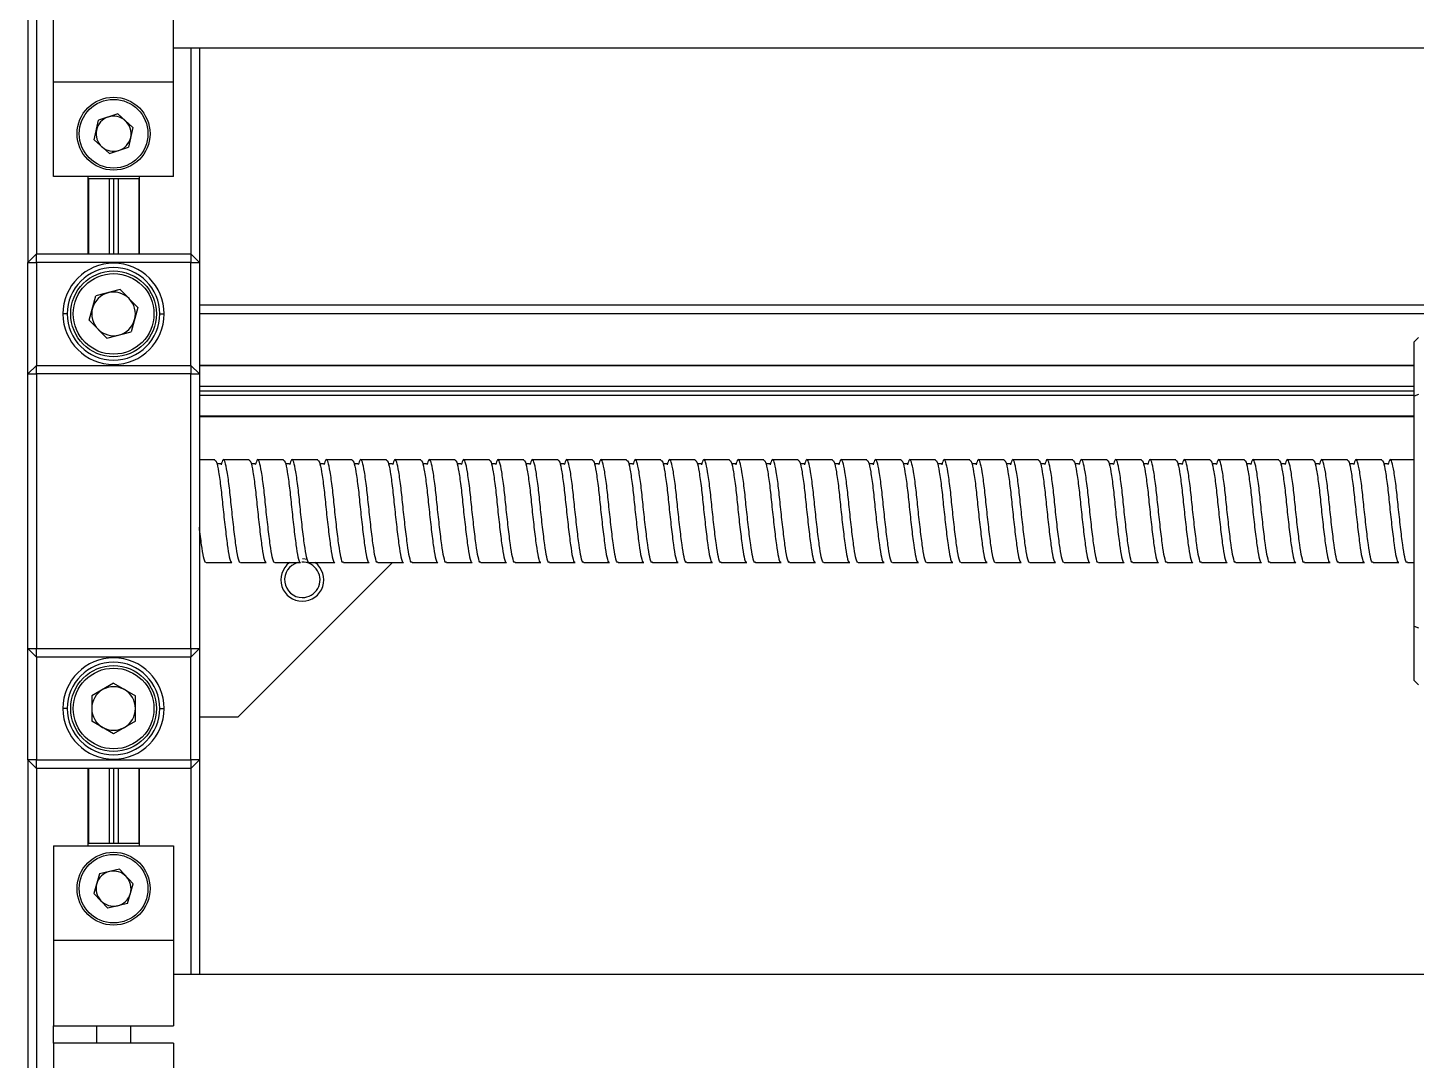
# Model space of a CAD drawing. Header units: millimetres. Extents: x 55 to 11032, y -227 to 3957.
# Drawn here: x 9850.7 to 10012.6, y 1392.3 to 1512.7 of the extents above; entities that cross this region are included whole.
import ezdxf

# ---------------------------------------------------------------- set-up
doc = ezdxf.new("R2010")
doc.units = ezdxf.units.MM
doc.header["$LTSCALE"] = 0.7
doc.layers.get('0').update_dxf_attribs({"color": 255})

msp = doc.modelspace()

# ---------------------------------------------------------------- linework, layer by layer
at = {"color": 7, "linetype": 'Continuous', "lineweight": 25}
for p, q in [((9850.73, 1627.315), (9850.73, 1485.315)), ((9853.73, 1506.315), (9853.73, 1516.315)), ((9867.73, 1506.315), (9867.73, 1516.315)), ((9867.73, 1510.315), (10273.73, 1510.315)), ((9870.73, 1510.315), (9870.73, 1485.315)), ((9867.73, 1506.315), (9853.73, 1506.315)), ((9853.73, 1495.315), (9853.73, 1506.315)), ((9867.73, 1495.315), (9867.73, 1506.315)), ((9858.488, 1499.586), (9858.977, 1501.893)), ((9861.22, 1502.621), (9858.977, 1501.893)), ((9862.972, 1501.044), (9861.22, 1502.621)), ((9862.972, 1501.044), (9862.482, 1498.738)), ((9860.24, 1498.009), (9858.488, 1499.586)), ((9860.24, 1498.009), (9862.482, 1498.738)), ((9867.73, 1495.315), (9853.73, 1495.315)), ((9857.73, 1495.315), (9857.73, 1486.315)), ((9863.73, 1495.065), (9857.73, 1495.065)), ((9857.791, 1495.065), (9857.791, 1486.315)), ((9860.21, 1495.065), (9860.21, 1486.315)), ((9860.73, 1495.065), (9860.73, 1486.315)), ((9861.25, 1495.065), (9861.25, 1486.315)), ((9863.669, 1495.065), (9863.669, 1486.315)), ((9863.73, 1495.315), (9863.73, 1486.315)), ((9850.73, 1485.315), (9851.73, 1486.315)), ((9851.73, 1485.315), (9851.73, 1486.315)), ((9851.73, 1486.315), (9869.73, 1486.315)), ((9869.73, 1486.315), (9870.73, 1485.315)), ((9869.73, 1486.315), (9869.73, 1485.315)), ((9850.73, 1485.315), (9851.73, 1485.315)), ((9850.73, 1472.315), (9850.73, 1485.315)), ((9851.73, 1485.315), (9851.73, 1473.315)), ((9869.73, 1485.315), (9851.73, 1485.315)), ((9869.73, 1473.315), (9869.73, 1485.315)), ((9869.73, 1485.315), (9870.73, 1485.315)), ((9870.73, 1485.315), (9870.73, 1472.315)), ((9857.891, 1478.569), (9858.664, 1481.4)), ((9861.503, 1482.147), (9858.664, 1481.4)), ((9863.569, 1480.062), (9861.503, 1482.147)), ((9855.33, 1479.315), (9854.83, 1479.315)), ((9863.569, 1480.062), (9862.796, 1477.23)), ((9866.13, 1479.315), (9866.63, 1479.315)), ((10270.73, 1480.315), (9870.73, 1480.315)), ((10270.73, 1479.315), (9870.73, 1479.315)), ((9859.957, 1476.483), (9857.891, 1478.569)), ((9859.957, 1476.483), (9862.796, 1477.23)), ((10012.811, 1476.565), (10012.311, 1476.065)), ((10012.311, 1469.724), (10012.311, 1476.065)), ((9850.73, 1472.315), (9851.73, 1473.315)), ((9851.73, 1472.315), (9851.73, 1473.315)), ((9851.73, 1473.315), (9869.73, 1473.315)), ((9869.73, 1473.315), (9870.73, 1472.315)), ((9869.73, 1473.315), (9869.73, 1472.315)), ((10012.311, 1473.315), (9870.73, 1473.315)), ((10012.311, 1473.254), (9870.73, 1473.254)), ((9850.73, 1472.315), (9851.73, 1472.315)), ((9850.73, 1440.315), (9850.73, 1472.315)), ((9869.73, 1472.315), (9851.73, 1472.315)), ((9851.73, 1472.315), (9851.73, 1440.315)), ((9869.73, 1440.315), (9869.73, 1472.315)), ((9869.73, 1472.315), (9870.73, 1472.315)), ((9870.73, 1472.315), (9870.73, 1440.315)), ((10012.311, 1470.835), (9870.73, 1470.835)), ((10012.311, 1470.315), (9870.73, 1470.315)), ((10012.311, 1469.795), (9870.73, 1469.795)), ((10012.811, 1469.919), (10012.311, 1469.724)), ((10012.311, 1442.906), (10012.311, 1469.724)), ((10012.311, 1467.376), (9870.73, 1467.376)), ((10012.311, 1467.315), (9870.73, 1467.315)), ((9872.533, 1462.315), (9870.73, 1462.315)), ((9876.533, 1462.315), (9873.533, 1462.315)), ((9880.533, 1462.315), (9877.533, 1462.315)), ((9884.533, 1462.315), (9881.533, 1462.315)), ((9888.533, 1462.315), (9885.533, 1462.315)), ((9892.533, 1462.315), (9889.533, 1462.315)), ((9896.533, 1462.315), (9893.533, 1462.315)), ((9900.533, 1462.315), (9897.533, 1462.315)), ((9904.533, 1462.315), (9901.533, 1462.315)), ((9908.533, 1462.315), (9905.533, 1462.315)), ((9912.533, 1462.315), (9909.533, 1462.315)), ((9916.533, 1462.315), (9913.533, 1462.315)), ((9920.533, 1462.315), (9917.533, 1462.315)), ((9924.533, 1462.315), (9921.533, 1462.315)), ((9928.533, 1462.315), (9925.533, 1462.315)), ((9932.533, 1462.315), (9929.533, 1462.315)), ((9936.533, 1462.315), (9933.533, 1462.315)), ((9940.533, 1462.315), (9937.533, 1462.315)), ((9944.533, 1462.315), (9941.533, 1462.315)), ((9948.533, 1462.315), (9945.533, 1462.315)), ((9952.533, 1462.315), (9949.533, 1462.315)), ((9956.533, 1462.315), (9953.533, 1462.315)), ((9960.533, 1462.315), (9957.533, 1462.315)), ((9964.533, 1462.315), (9961.533, 1462.315)), ((9968.533, 1462.315), (9965.533, 1462.315)), ((9972.533, 1462.315), (9969.533, 1462.315)), ((9976.533, 1462.315), (9973.533, 1462.315)), ((9980.533, 1462.315), (9977.533, 1462.315)), ((9984.533, 1462.315), (9981.533, 1462.315)), ((9988.533, 1462.315), (9985.533, 1462.315)), ((9992.533, 1462.315), (9989.533, 1462.315)), ((9996.533, 1462.315), (9993.533, 1462.315)), ((10000.533, 1462.315), (9997.533, 1462.315)), ((10004.533, 1462.315), (10001.533, 1462.315)), ((10008.533, 1462.315), (10005.533, 1462.315)), ((10012.311, 1462.315), (10009.533, 1462.315)), ((9871.533, 1450.315), (9874.533, 1450.315)), ((9893.23, 1450.315), (9875.23, 1432.315)), ((9875.533, 1450.315), (9878.533, 1450.315)), ((9879.533, 1450.315), (9882.533, 1450.315)), ((9882.768, 1450.815), (9883.353, 1450.736)), ((9883.533, 1450.315), (9886.533, 1450.315)), ((9887.533, 1450.315), (9890.533, 1450.315)), ((9891.533, 1450.315), (9894.533, 1450.315)), ((9895.533, 1450.315), (9898.533, 1450.315)), ((9899.533, 1450.315), (9902.533, 1450.315)), ((9903.533, 1450.315), (9906.533, 1450.315)), ((9907.533, 1450.315), (9910.533, 1450.315)), ((9911.533, 1450.315), (9914.533, 1450.315)), ((9915.533, 1450.315), (9918.533, 1450.315)), ((9919.533, 1450.315), (9922.533, 1450.315)), ((9923.533, 1450.315), (9926.533, 1450.315)), ((9927.533, 1450.315), (9930.533, 1450.315)), ((9931.533, 1450.315), (9934.533, 1450.315)), ((9935.533, 1450.315), (9938.533, 1450.315)), ((9939.533, 1450.315), (9942.533, 1450.315)), ((9943.533, 1450.315), (9946.533, 1450.315)), ((9947.533, 1450.315), (9950.533, 1450.315)), ((9951.533, 1450.315), (9954.533, 1450.315)), ((9955.533, 1450.315), (9958.533, 1450.315)), ((9959.533, 1450.315), (9962.533, 1450.315)), ((9963.533, 1450.315), (9966.533, 1450.315)), ((9967.533, 1450.315), (9970.533, 1450.315)), ((9971.533, 1450.315), (9974.533, 1450.315)), ((9975.533, 1450.315), (9978.533, 1450.315)), ((9979.533, 1450.315), (9982.533, 1450.315)), ((9983.533, 1450.315), (9986.533, 1450.315)), ((9987.533, 1450.315), (9990.533, 1450.315)), ((9991.533, 1450.315), (9994.533, 1450.315)), ((9995.533, 1450.315), (9998.533, 1450.315)), ((9999.533, 1450.315), (10002.533, 1450.315)), ((10003.533, 1450.315), (10006.533, 1450.315)), ((10007.533, 1450.315), (10010.533, 1450.315)), ((10011.533, 1450.315), (10012.311, 1450.315)), ((10012.311, 1436.565), (10012.311, 1442.906)), ((10012.311, 1442.906), (10012.811, 1442.711)), ((9850.73, 1440.315), (9851.73, 1440.315)), ((9851.73, 1439.315), (9850.73, 1440.315)), ((9850.73, 1427.315), (9850.73, 1440.315)), ((9851.73, 1440.315), (9869.73, 1440.315)), ((9851.73, 1439.315), (9851.73, 1440.315)), ((9869.73, 1440.315), (9870.73, 1440.315)), ((9869.73, 1440.315), (9869.73, 1439.315)), ((9870.73, 1440.315), (9869.73, 1439.315)), ((9870.73, 1440.315), (9870.73, 1427.315)), ((9869.73, 1439.315), (9851.73, 1439.315)), ((9851.73, 1439.315), (9851.73, 1427.315)), ((9869.73, 1427.315), (9869.73, 1439.315)), ((9860.73, 1436.25), (9858.188, 1434.783)), ((9860.73, 1436.25), (9863.272, 1434.783)), ((10012.311, 1436.565), (10012.811, 1436.065)), ((9858.188, 1434.783), (9858.188, 1431.847)), ((9863.272, 1431.847), (9863.272, 1434.783)), ((9855.33, 1433.315), (9854.83, 1433.315)), ((9866.13, 1433.315), (9866.63, 1433.315)), ((9875.23, 1432.315), (9870.73, 1432.315)), ((9860.73, 1430.38), (9858.188, 1431.847)), ((9863.272, 1431.847), (9860.73, 1430.38)), ((9850.73, 1427.315), (9850.73, 1227.315)), ((9851.73, 1426.315), (9850.73, 1427.315)), ((9851.73, 1427.315), (9850.73, 1427.315)), ((9851.73, 1426.315), (9851.73, 1427.315)), ((9851.73, 1427.315), (9869.73, 1427.315)), ((9869.73, 1426.315), (9851.73, 1426.315)), ((9857.73, 1426.315), (9857.73, 1417.315)), ((9857.791, 1426.315), (9857.791, 1417.565)), ((9860.21, 1426.315), (9860.21, 1417.565)), ((9860.73, 1426.315), (9860.73, 1417.565)), ((9861.25, 1426.315), (9861.25, 1417.565)), ((9863.669, 1426.315), (9863.669, 1417.565)), ((9863.73, 1426.315), (9863.73, 1417.315)), ((9869.73, 1427.315), (9869.73, 1426.315)), ((9870.73, 1427.315), (9869.73, 1426.315)), ((9870.73, 1427.315), (9869.73, 1427.315)), ((9870.73, 1427.315), (9870.73, 1402.315)), ((9853.73, 1417.315), (9867.73, 1417.315)), ((9853.73, 1417.315), (9853.73, 1406.315)), ((9863.73, 1417.565), (9857.73, 1417.565)), ((9867.73, 1417.315), (9867.73, 1406.315)), ((9861.403, 1414.575), (9859.109, 1414.028)), ((9861.403, 1414.575), (9863.023, 1412.862)), ((9859.109, 1414.028), (9858.436, 1411.768)), ((9862.351, 1410.602), (9863.023, 1412.862)), ((9860.057, 1410.055), (9858.436, 1411.768)), ((9862.351, 1410.602), (9860.057, 1410.055)), ((9853.73, 1406.315), (9867.73, 1406.315)), ((9853.73, 1406.315), (9853.73, 1396.315)), ((9867.73, 1406.315), (9867.73, 1396.315)), ((10273.73, 1402.315), (9867.73, 1402.315)), ((9853.73, 1396.315), (9867.73, 1396.315)), ((9853.73, 1394.315), (9853.73, 1396.315)), ((9858.73, 1396.315), (9858.73, 1394.315)), ((9862.73, 1394.315), (9862.73, 1396.315)), ((9867.73, 1394.315), (9853.73, 1394.315)), ((9853.73, 1394.315), (9853.73, 1386.315)), ((9867.73, 1394.315), (9867.73, 1386.315))]:
    msp.add_line(p, q, dxfattribs=at)
at = {"color": 8, "linetype": 'Continuous', "lineweight": 25}
for p, q in [((9851.73, 1627.315), (9851.73, 1486.315)), ((9869.73, 1510.315), (9869.73, 1486.315)), ((9851.73, 1426.315), (9851.73, 1227.315)), ((9869.73, 1426.315), (9869.73, 1402.315))]:
    msp.add_line(p, q, dxfattribs=at)
at = {"color": 7, "linetype": 'Continuous', "lineweight": 25}
for centre, radius in [((9860.73, 1500.315), 4.25), ((9860.73, 1500.315), 4), ((9860.73, 1479.315), 5), ((9860.73, 1479.315), 4.7), ((9860.73, 1433.315), 5), ((9860.73, 1433.315), 4.7), ((9860.73, 1412.315), 4.25), ((9860.73, 1412.315), 4)]:
    msp.add_circle(centre, radius, dxfattribs=at)
for centre, radius, start, end in [((9860.73, 1500.315), 2.042, 108.00771, 168.00771), ((9860.73, 1500.315), 2.042, 48.00771, 108.00771), ((9860.73, 1500.315), 2.042, 348.00771, 48.00771), ((9860.73, 1500.315), 2.042, 168.00771, 228.00771), ((9860.73, 1500.315), 2.042, 228.00771, 288.00771), ((9860.73, 1500.315), 2.042, 288.00771, 348.00771), ((9860.73, 1479.315), 5.9, 0, 180), ((9860.73, 1479.315), 5.4, 0, 180), ((9860.73, 1479.315), 2.542, 104.73325, 164.73325), ((9860.73, 1479.315), 2.542, 44.73325, 104.73325), ((9860.73, 1479.315), 2.542, 344.73325, 44.73325), ((9860.73, 1479.315), 5.9, 180, 0), ((9860.73, 1479.315), 5.4, 180, 0), ((9860.73, 1479.315), 2.542, 164.73325, 224.73325), ((9860.73, 1479.315), 2.542, 224.73325, 284.73325), ((9860.73, 1479.315), 2.542, 284.73325, 344.73325), ((9882.73, 1448.315), 2.5, 126.8699, 269.99999), ((9882.73, 1448.315), 2.067, 104.628, 270), ((9882.73, 1448.315), 2.067, 270, 91.36493), ((9882.73, 1448.315), 2.5, 269.99999, 53.1301), ((9860.73, 1433.315), 5.9, 0, 180), ((9860.73, 1433.315), 5.4, 0, 180), ((9860.73, 1433.315), 2.542, 120, 180), ((9860.73, 1433.315), 2.542, 60, 120), ((9860.73, 1433.315), 2.542, 0, 60), ((9860.73, 1433.315), 5.9, 180, 0), ((9860.73, 1433.315), 5.4, 180, 0), ((9860.73, 1433.315), 2.542, 180, 240), ((9860.73, 1433.315), 2.542, 300, 0), ((9860.73, 1433.315), 2.542, 240, 300), ((9860.73, 1412.315), 2.042, 163.41664, 223.41664), ((9860.73, 1412.315), 2.042, 103.41664, 163.41664), ((9860.73, 1412.315), 2.042, 43.41664, 103.41664), ((9860.73, 1412.315), 2.042, 343.41664, 43.41664), ((9860.73, 1412.315), 2.042, 283.41664, 343.41664), ((9860.73, 1412.315), 2.042, 223.41664, 283.41664)]:
    msp.add_arc(centre, radius, start, end, dxfattribs=at)
for points, knots in [([(9872.533, 1462.245), (9872.599, 1462.216), (9872.747, 1462.151), (9872.971, 1460.978), (9873.243, 1459.118), (9873.469, 1456.794), (9873.73, 1454.415), (9873.991, 1452.305), (9874.216, 1450.877), (9874.418, 1450.225), (9874.517, 1450.364), (9874.533, 1450.385)], [0, 0, 0, 0, 0.1001745, 0.2242498, 0.351642, 0.4739076, 0.6001745, 0.7264415, 0.8487071, 0.9760993, 1, 1, 1, 1]), ([(9873.214, 1461.827), (9873.214, 1461.837), (9873.215, 1461.855), (9873.068, 1461.801), (9872.873, 1461.841), (9872.865, 1461.833), (9872.86, 1461.828)], [0, 0, 0, 0, 0.2353537, 0.4666896, 0.6853069, 1, 1, 1, 1]), ([(9875.533, 1450.385), (9875.517, 1450.364), (9875.418, 1450.225), (9875.216, 1450.877), (9874.991, 1452.305), (9874.73, 1454.415), (9874.469, 1456.795), (9874.243, 1459.113), (9873.971, 1460.999), (9873.73, 1462.154), (9873.497, 1462.491), (9873.332, 1461.973), (9873.253, 1461.728)], [0, 0, 0, 0, 0.0210422, 0.1331983, 0.240841, 0.3520065, 0.463172, 0.5708147, 0.6829708, 0.7922067, 0.9014426, 1, 1, 1, 1]), ([(9876.533, 1462.245), (9876.599, 1462.216), (9876.747, 1462.151), (9876.971, 1460.978), (9877.243, 1459.118), (9877.469, 1456.794), (9877.73, 1454.415), (9877.991, 1452.305), (9878.216, 1450.877), (9878.418, 1450.225), (9878.517, 1450.364), (9878.533, 1450.385)], [0, 0, 0, 0, 0.1001745, 0.2242498, 0.351642, 0.4739076, 0.6001745, 0.7264415, 0.8487071, 0.9760993, 1, 1, 1, 1]), ([(9877.214, 1461.827), (9877.214, 1461.837), (9877.215, 1461.855), (9877.068, 1461.801), (9876.873, 1461.841), (9876.865, 1461.833), (9876.86, 1461.828)], [0, 0, 0, 0, 0.2353537, 0.4666896, 0.6853069, 1, 1, 1, 1]), ([(9879.533, 1450.385), (9879.517, 1450.364), (9879.418, 1450.225), (9879.216, 1450.877), (9878.991, 1452.305), (9878.73, 1454.415), (9878.469, 1456.795), (9878.243, 1459.113), (9877.971, 1460.999), (9877.73, 1462.154), (9877.497, 1462.491), (9877.332, 1461.973), (9877.253, 1461.728)], [0, 0, 0, 0, 0.0210422, 0.1331983, 0.240841, 0.3520065, 0.463172, 0.5708147, 0.6829708, 0.7922067, 0.9014426, 1, 1, 1, 1]), ([(9880.533, 1462.245), (9880.599, 1462.216), (9880.747, 1462.151), (9880.971, 1460.978), (9881.243, 1459.118), (9881.469, 1456.794), (9881.73, 1454.415), (9881.991, 1452.305), (9882.216, 1450.877), (9882.418, 1450.225), (9882.517, 1450.364), (9882.533, 1450.385)], [0, 0, 0, 0, 0.1001745, 0.2242498, 0.351642, 0.4739076, 0.6001745, 0.7264415, 0.8487071, 0.9760993, 1, 1, 1, 1]), ([(9881.214, 1461.827), (9881.214, 1461.837), (9881.215, 1461.855), (9881.068, 1461.801), (9880.873, 1461.841), (9880.865, 1461.833), (9880.86, 1461.828)], [0, 0, 0, 0, 0.23535374, 0.46668956, 0.68530692, 1, 1, 1, 1]), ([(9883.533, 1450.385), (9883.517, 1450.364), (9883.418, 1450.225), (9883.216, 1450.877), (9882.991, 1452.305), (9882.73, 1454.415), (9882.469, 1456.795), (9882.243, 1459.113), (9881.971, 1460.999), (9881.73, 1462.154), (9881.497, 1462.491), (9881.332, 1461.973), (9881.253, 1461.728)], [0, 0, 0, 0, 0.0210422, 0.1331983, 0.240841, 0.3520065, 0.463172, 0.5708147, 0.6829708, 0.7922067, 0.9014426, 1, 1, 1, 1]), ([(9884.533, 1462.245), (9884.599, 1462.216), (9884.747, 1462.151), (9884.971, 1460.978), (9885.243, 1459.118), (9885.469, 1456.794), (9885.73, 1454.415), (9885.991, 1452.305), (9886.216, 1450.877), (9886.418, 1450.225), (9886.517, 1450.364), (9886.533, 1450.385)], [0, 0, 0, 0, 0.1001745, 0.2242498, 0.351642, 0.4739076, 0.6001745, 0.7264415, 0.8487071, 0.9760993, 1, 1, 1, 1]), ([(9885.214, 1461.827), (9885.214, 1461.837), (9885.215, 1461.855), (9885.068, 1461.801), (9884.873, 1461.841), (9884.865, 1461.833), (9884.86, 1461.828)], [0, 0, 0, 0, 0.2353537, 0.4666896, 0.6853069, 1, 1, 1, 1]), ([(9887.533, 1450.385), (9887.517, 1450.364), (9887.418, 1450.225), (9887.216, 1450.877), (9886.991, 1452.305), (9886.73, 1454.415), (9886.469, 1456.795), (9886.243, 1459.113), (9885.971, 1460.999), (9885.73, 1462.154), (9885.497, 1462.491), (9885.332, 1461.973), (9885.253, 1461.728)], [0, 0, 0, 0, 0.0210422, 0.1331983, 0.240841, 0.3520065, 0.463172, 0.5708147, 0.6829708, 0.7922067, 0.9014426, 1, 1, 1, 1]), ([(9888.533, 1462.245), (9888.599, 1462.216), (9888.747, 1462.151), (9888.971, 1460.978), (9889.243, 1459.118), (9889.469, 1456.794), (9889.73, 1454.415), (9889.991, 1452.305), (9890.216, 1450.877), (9890.418, 1450.225), (9890.517, 1450.364), (9890.533, 1450.385)], [0, 0, 0, 0, 0.1001745, 0.2242498, 0.351642, 0.4739076, 0.6001745, 0.7264415, 0.8487071, 0.9760993, 1, 1, 1, 1]), ([(9889.214, 1461.827), (9889.214, 1461.837), (9889.215, 1461.855), (9889.068, 1461.801), (9888.873, 1461.841), (9888.865, 1461.833), (9888.86, 1461.828)], [0, 0, 0, 0, 0.2353537, 0.4666896, 0.6853069, 1, 1, 1, 1]), ([(9891.533, 1450.385), (9891.517, 1450.364), (9891.418, 1450.225), (9891.216, 1450.877), (9890.991, 1452.305), (9890.73, 1454.415), (9890.469, 1456.795), (9890.243, 1459.113), (9889.971, 1460.999), (9889.73, 1462.154), (9889.497, 1462.491), (9889.332, 1461.973), (9889.253, 1461.728)], [0, 0, 0, 0, 0.0210422, 0.1331983, 0.240841, 0.3520065, 0.463172, 0.5708147, 0.6829708, 0.7922067, 0.9014426, 1, 1, 1, 1]), ([(9892.533, 1462.245), (9892.599, 1462.216), (9892.747, 1462.151), (9892.971, 1460.978), (9893.243, 1459.118), (9893.469, 1456.794), (9893.73, 1454.415), (9893.991, 1452.305), (9894.216, 1450.877), (9894.418, 1450.225), (9894.517, 1450.364), (9894.533, 1450.385)], [0, 0, 0, 0, 0.1001745, 0.2242498, 0.351642, 0.4739076, 0.6001745, 0.7264415, 0.8487071, 0.9760993, 1, 1, 1, 1]), ([(9893.214, 1461.827), (9893.214, 1461.837), (9893.215, 1461.855), (9893.068, 1461.801), (9892.873, 1461.841), (9892.865, 1461.833), (9892.86, 1461.828)], [0, 0, 0, 0, 0.2353537, 0.4666896, 0.6853069, 1, 1, 1, 1]), ([(9895.533, 1450.385), (9895.517, 1450.364), (9895.418, 1450.225), (9895.216, 1450.877), (9894.991, 1452.305), (9894.73, 1454.415), (9894.469, 1456.795), (9894.243, 1459.113), (9893.971, 1460.999), (9893.73, 1462.154), (9893.497, 1462.491), (9893.332, 1461.973), (9893.253, 1461.728)], [0, 0, 0, 0, 0.0210422, 0.1331983, 0.240841, 0.3520065, 0.463172, 0.5708147, 0.6829708, 0.7922067, 0.9014426, 1, 1, 1, 1]), ([(9896.533, 1462.245), (9896.599, 1462.216), (9896.747, 1462.151), (9896.971, 1460.978), (9897.243, 1459.118), (9897.469, 1456.794), (9897.73, 1454.415), (9897.991, 1452.305), (9898.216, 1450.877), (9898.418, 1450.225), (9898.517, 1450.364), (9898.533, 1450.385)], [0, 0, 0, 0, 0.1001745, 0.2242498, 0.351642, 0.4739076, 0.6001745, 0.7264415, 0.8487071, 0.9760993, 1, 1, 1, 1]), ([(9897.214, 1461.827), (9897.214, 1461.837), (9897.215, 1461.855), (9897.068, 1461.801), (9896.873, 1461.841), (9896.865, 1461.833), (9896.86, 1461.828)], [0, 0, 0, 0, 0.2353537, 0.4666896, 0.6853069, 1, 1, 1, 1]), ([(9899.533, 1450.385), (9899.517, 1450.364), (9899.418, 1450.225), (9899.216, 1450.877), (9898.991, 1452.305), (9898.73, 1454.415), (9898.469, 1456.795), (9898.243, 1459.113), (9897.971, 1460.999), (9897.73, 1462.154), (9897.497, 1462.491), (9897.332, 1461.973), (9897.253, 1461.728)], [0, 0, 0, 0, 0.0210422, 0.1331983, 0.240841, 0.3520065, 0.463172, 0.5708147, 0.6829708, 0.7922067, 0.9014426, 1, 1, 1, 1]), ([(9900.533, 1462.245), (9900.599, 1462.216), (9900.747, 1462.151), (9900.971, 1460.978), (9901.243, 1459.118), (9901.469, 1456.794), (9901.73, 1454.415), (9901.991, 1452.305), (9902.216, 1450.877), (9902.418, 1450.225), (9902.517, 1450.364), (9902.533, 1450.385)], [0, 0, 0, 0, 0.1001745, 0.2242498, 0.351642, 0.4739076, 0.6001745, 0.7264415, 0.8487071, 0.9760993, 1, 1, 1, 1]), ([(9901.214, 1461.827), (9901.214, 1461.837), (9901.215, 1461.855), (9901.068, 1461.801), (9900.873, 1461.841), (9900.865, 1461.833), (9900.86, 1461.828)], [0, 0, 0, 0, 0.2353537, 0.4666896, 0.6853069, 1, 1, 1, 1]), ([(9903.533, 1450.385), (9903.517, 1450.364), (9903.418, 1450.225), (9903.216, 1450.877), (9902.991, 1452.305), (9902.73, 1454.415), (9902.469, 1456.795), (9902.243, 1459.113), (9901.971, 1460.999), (9901.73, 1462.154), (9901.497, 1462.491), (9901.332, 1461.973), (9901.253, 1461.728)], [0, 0, 0, 0, 0.0210422, 0.1331983, 0.240841, 0.3520065, 0.463172, 0.5708147, 0.6829708, 0.7922067, 0.9014426, 1, 1, 1, 1]), ([(9904.533, 1462.245), (9904.599, 1462.216), (9904.747, 1462.151), (9904.971, 1460.978), (9905.243, 1459.118), (9905.469, 1456.794), (9905.73, 1454.415), (9905.991, 1452.305), (9906.216, 1450.877), (9906.418, 1450.225), (9906.517, 1450.364), (9906.533, 1450.385)], [0, 0, 0, 0, 0.1001745, 0.2242498, 0.351642, 0.4739076, 0.6001745, 0.7264415, 0.8487071, 0.9760993, 1, 1, 1, 1]), ([(9905.214, 1461.827), (9905.214, 1461.837), (9905.215, 1461.855), (9905.068, 1461.801), (9904.873, 1461.841), (9904.865, 1461.833), (9904.86, 1461.828)], [0, 0, 0, 0, 0.2353537, 0.4666896, 0.6853069, 1, 1, 1, 1]), ([(9907.533, 1450.385), (9907.517, 1450.364), (9907.418, 1450.225), (9907.216, 1450.877), (9906.991, 1452.305), (9906.73, 1454.415), (9906.469, 1456.795), (9906.243, 1459.113), (9905.971, 1460.999), (9905.73, 1462.154), (9905.497, 1462.491), (9905.332, 1461.973), (9905.253, 1461.728)], [0, 0, 0, 0, 0.0210422, 0.1331983, 0.240841, 0.3520065, 0.463172, 0.5708147, 0.6829708, 0.7922067, 0.9014426, 1, 1, 1, 1]), ([(9908.533, 1462.245), (9908.599, 1462.216), (9908.747, 1462.151), (9908.971, 1460.978), (9909.243, 1459.118), (9909.469, 1456.794), (9909.73, 1454.415), (9909.991, 1452.305), (9910.216, 1450.877), (9910.418, 1450.225), (9910.517, 1450.364), (9910.533, 1450.385)], [0, 0, 0, 0, 0.1001745, 0.2242498, 0.351642, 0.4739076, 0.6001745, 0.7264415, 0.8487071, 0.9760993, 1, 1, 1, 1]), ([(9909.214, 1461.827), (9909.214, 1461.837), (9909.215, 1461.855), (9909.068, 1461.801), (9908.873, 1461.841), (9908.865, 1461.833), (9908.86, 1461.828)], [0, 0, 0, 0, 0.23535374, 0.46668956, 0.68530692, 1, 1, 1, 1]), ([(9911.533, 1450.385), (9911.517, 1450.364), (9911.418, 1450.225), (9911.216, 1450.877), (9910.991, 1452.305), (9910.73, 1454.415), (9910.469, 1456.795), (9910.243, 1459.113), (9909.971, 1460.999), (9909.73, 1462.154), (9909.497, 1462.491), (9909.332, 1461.973), (9909.253, 1461.728)], [0, 0, 0, 0, 0.0210422, 0.1331983, 0.240841, 0.3520065, 0.463172, 0.5708147, 0.6829708, 0.7922067, 0.9014426, 1, 1, 1, 1]), ([(9912.533, 1462.245), (9912.599, 1462.216), (9912.747, 1462.151), (9912.971, 1460.978), (9913.243, 1459.118), (9913.469, 1456.794), (9913.73, 1454.415), (9913.991, 1452.305), (9914.216, 1450.877), (9914.418, 1450.225), (9914.517, 1450.364), (9914.533, 1450.385)], [0, 0, 0, 0, 0.1001745, 0.2242498, 0.351642, 0.4739076, 0.6001745, 0.7264415, 0.8487071, 0.9760993, 1, 1, 1, 1]), ([(9913.214, 1461.827), (9913.214, 1461.837), (9913.215, 1461.855), (9913.068, 1461.801), (9912.873, 1461.841), (9912.865, 1461.833), (9912.86, 1461.828)], [0, 0, 0, 0, 0.2353537, 0.4666896, 0.6853069, 1, 1, 1, 1]), ([(9915.533, 1450.385), (9915.517, 1450.364), (9915.418, 1450.225), (9915.216, 1450.877), (9914.991, 1452.305), (9914.73, 1454.415), (9914.469, 1456.795), (9914.243, 1459.113), (9913.971, 1460.999), (9913.73, 1462.154), (9913.497, 1462.491), (9913.332, 1461.973), (9913.253, 1461.728)], [0, 0, 0, 0, 0.0210422, 0.1331983, 0.240841, 0.3520065, 0.463172, 0.5708147, 0.6829708, 0.7922067, 0.9014426, 1, 1, 1, 1]), ([(9916.533, 1462.245), (9916.599, 1462.216), (9916.747, 1462.151), (9916.971, 1460.978), (9917.243, 1459.118), (9917.469, 1456.794), (9917.73, 1454.415), (9917.991, 1452.305), (9918.216, 1450.877), (9918.418, 1450.225), (9918.517, 1450.364), (9918.533, 1450.385)], [0, 0, 0, 0, 0.1001745, 0.2242498, 0.351642, 0.4739076, 0.6001745, 0.7264415, 0.8487071, 0.9760993, 1, 1, 1, 1]), ([(9917.214, 1461.827), (9917.214, 1461.837), (9917.215, 1461.855), (9917.068, 1461.801), (9916.873, 1461.841), (9916.865, 1461.833), (9916.86, 1461.828)], [0, 0, 0, 0, 0.2353537, 0.4666896, 0.6853069, 1, 1, 1, 1]), ([(9919.533, 1450.385), (9919.517, 1450.364), (9919.418, 1450.225), (9919.216, 1450.877), (9918.991, 1452.305), (9918.73, 1454.415), (9918.469, 1456.795), (9918.243, 1459.113), (9917.971, 1460.999), (9917.73, 1462.154), (9917.497, 1462.491), (9917.332, 1461.973), (9917.253, 1461.728)], [0, 0, 0, 0, 0.0210422, 0.1331983, 0.240841, 0.3520065, 0.463172, 0.5708147, 0.6829708, 0.7922067, 0.9014426, 1, 1, 1, 1]), ([(9920.533, 1462.245), (9920.599, 1462.216), (9920.747, 1462.151), (9920.971, 1460.978), (9921.243, 1459.118), (9921.469, 1456.794), (9921.73, 1454.415), (9921.991, 1452.305), (9922.216, 1450.877), (9922.418, 1450.225), (9922.517, 1450.364), (9922.533, 1450.385)], [0, 0, 0, 0, 0.1001745, 0.2242498, 0.351642, 0.4739076, 0.6001745, 0.7264415, 0.8487071, 0.9760993, 1, 1, 1, 1]), ([(9921.214, 1461.827), (9921.214, 1461.837), (9921.215, 1461.855), (9921.068, 1461.801), (9920.873, 1461.841), (9920.865, 1461.833), (9920.86, 1461.828)], [0, 0, 0, 0, 0.23535374, 0.46668956, 0.68530692, 1, 1, 1, 1]), ([(9923.533, 1450.385), (9923.517, 1450.364), (9923.418, 1450.225), (9923.216, 1450.877), (9922.991, 1452.305), (9922.73, 1454.415), (9922.469, 1456.795), (9922.243, 1459.113), (9921.971, 1460.999), (9921.73, 1462.154), (9921.497, 1462.491), (9921.332, 1461.973), (9921.253, 1461.728)], [0, 0, 0, 0, 0.0210422, 0.1331983, 0.240841, 0.3520065, 0.463172, 0.5708147, 0.6829708, 0.7922067, 0.9014426, 1, 1, 1, 1]), ([(9924.533, 1462.245), (9924.599, 1462.216), (9924.747, 1462.151), (9924.971, 1460.978), (9925.243, 1459.118), (9925.469, 1456.794), (9925.73, 1454.415), (9925.991, 1452.305), (9926.216, 1450.877), (9926.418, 1450.225), (9926.517, 1450.364), (9926.533, 1450.385)], [0, 0, 0, 0, 0.1001745, 0.2242498, 0.351642, 0.4739076, 0.6001745, 0.7264415, 0.8487071, 0.9760993, 1, 1, 1, 1]), ([(9925.214, 1461.827), (9925.214, 1461.837), (9925.215, 1461.855), (9925.068, 1461.801), (9924.873, 1461.841), (9924.865, 1461.833), (9924.86, 1461.828)], [0, 0, 0, 0, 0.2353537, 0.4666896, 0.6853069, 1, 1, 1, 1]), ([(9927.533, 1450.385), (9927.517, 1450.364), (9927.418, 1450.225), (9927.216, 1450.877), (9926.991, 1452.305), (9926.73, 1454.415), (9926.469, 1456.795), (9926.243, 1459.113), (9925.971, 1460.999), (9925.73, 1462.154), (9925.497, 1462.491), (9925.332, 1461.973), (9925.253, 1461.728)], [0, 0, 0, 0, 0.0210422, 0.1331983, 0.240841, 0.3520065, 0.463172, 0.5708147, 0.6829708, 0.7922067, 0.9014426, 1, 1, 1, 1]), ([(9928.533, 1462.245), (9928.599, 1462.216), (9928.747, 1462.151), (9928.971, 1460.978), (9929.243, 1459.118), (9929.469, 1456.794), (9929.73, 1454.415), (9929.991, 1452.305), (9930.216, 1450.877), (9930.418, 1450.225), (9930.517, 1450.364), (9930.533, 1450.385)], [0, 0, 0, 0, 0.1001745, 0.2242498, 0.351642, 0.4739076, 0.6001745, 0.7264415, 0.8487071, 0.9760993, 1, 1, 1, 1]), ([(9929.214, 1461.827), (9929.214, 1461.837), (9929.215, 1461.855), (9929.068, 1461.801), (9928.873, 1461.841), (9928.865, 1461.833), (9928.86, 1461.828)], [0, 0, 0, 0, 0.2353537, 0.4666896, 0.6853069, 1, 1, 1, 1]), ([(9931.533, 1450.385), (9931.517, 1450.364), (9931.418, 1450.225), (9931.216, 1450.877), (9930.991, 1452.305), (9930.73, 1454.415), (9930.469, 1456.795), (9930.243, 1459.113), (9929.971, 1460.999), (9929.73, 1462.154), (9929.497, 1462.491), (9929.332, 1461.973), (9929.253, 1461.728)], [0, 0, 0, 0, 0.0210422, 0.1331983, 0.240841, 0.3520065, 0.463172, 0.5708147, 0.6829708, 0.7922067, 0.9014426, 1, 1, 1, 1]), ([(9932.533, 1462.245), (9932.599, 1462.216), (9932.747, 1462.151), (9932.971, 1460.978), (9933.243, 1459.118), (9933.469, 1456.794), (9933.73, 1454.415), (9933.991, 1452.305), (9934.216, 1450.877), (9934.418, 1450.225), (9934.517, 1450.364), (9934.533, 1450.385)], [0, 0, 0, 0, 0.1001745, 0.2242498, 0.351642, 0.4739076, 0.6001745, 0.7264415, 0.8487071, 0.9760993, 1, 1, 1, 1]), ([(9933.214, 1461.827), (9933.214, 1461.837), (9933.215, 1461.855), (9933.068, 1461.801), (9932.873, 1461.841), (9932.865, 1461.833), (9932.86, 1461.828)], [0, 0, 0, 0, 0.2353537, 0.4666896, 0.6853069, 1, 1, 1, 1]), ([(9935.533, 1450.385), (9935.517, 1450.364), (9935.418, 1450.225), (9935.216, 1450.877), (9934.991, 1452.305), (9934.73, 1454.415), (9934.469, 1456.795), (9934.243, 1459.113), (9933.971, 1460.999), (9933.73, 1462.154), (9933.497, 1462.491), (9933.332, 1461.973), (9933.253, 1461.728)], [0, 0, 0, 0, 0.0210422, 0.1331983, 0.240841, 0.3520065, 0.463172, 0.5708147, 0.6829708, 0.7922067, 0.9014426, 1, 1, 1, 1]), ([(9936.533, 1462.245), (9936.599, 1462.216), (9936.747, 1462.151), (9936.971, 1460.978), (9937.243, 1459.118), (9937.469, 1456.794), (9937.73, 1454.415), (9937.991, 1452.305), (9938.216, 1450.877), (9938.418, 1450.225), (9938.517, 1450.364), (9938.533, 1450.385)], [0, 0, 0, 0, 0.10017454, 0.22424979, 0.35164197, 0.47390759, 0.60017454, 0.72644149, 0.84870711, 0.9760993, 1, 1, 1, 1]), ([(9937.214, 1461.827), (9937.214, 1461.837), (9937.215, 1461.855), (9937.068, 1461.801), (9936.873, 1461.841), (9936.865, 1461.833), (9936.86, 1461.828)], [0, 0, 0, 0, 0.2353537, 0.4666896, 0.6853069, 1, 1, 1, 1]), ([(9939.533, 1450.385), (9939.517, 1450.364), (9939.418, 1450.225), (9939.216, 1450.877), (9938.991, 1452.305), (9938.73, 1454.415), (9938.469, 1456.795), (9938.243, 1459.113), (9937.971, 1460.999), (9937.73, 1462.154), (9937.497, 1462.491), (9937.332, 1461.973), (9937.253, 1461.728)], [0, 0, 0, 0, 0.0210422, 0.1331983, 0.240841, 0.3520065, 0.463172, 0.5708147, 0.6829708, 0.7922067, 0.9014426, 1, 1, 1, 1]), ([(9940.533, 1462.245), (9940.599, 1462.216), (9940.747, 1462.151), (9940.971, 1460.978), (9941.243, 1459.118), (9941.469, 1456.794), (9941.73, 1454.415), (9941.991, 1452.305), (9942.216, 1450.877), (9942.418, 1450.225), (9942.517, 1450.364), (9942.533, 1450.385)], [0, 0, 0, 0, 0.1001745, 0.2242498, 0.351642, 0.4739076, 0.6001745, 0.7264415, 0.8487071, 0.9760993, 1, 1, 1, 1]), ([(9941.214, 1461.827), (9941.214, 1461.837), (9941.215, 1461.855), (9941.068, 1461.801), (9940.873, 1461.841), (9940.865, 1461.833), (9940.86, 1461.828)], [0, 0, 0, 0, 0.2353537, 0.4666896, 0.6853069, 1, 1, 1, 1]), ([(9943.533, 1450.385), (9943.517, 1450.364), (9943.418, 1450.225), (9943.216, 1450.877), (9942.991, 1452.305), (9942.73, 1454.415), (9942.469, 1456.795), (9942.243, 1459.113), (9941.971, 1460.999), (9941.73, 1462.154), (9941.497, 1462.491), (9941.332, 1461.973), (9941.253, 1461.728)], [0, 0, 0, 0, 0.0210422, 0.1331983, 0.240841, 0.3520065, 0.463172, 0.5708147, 0.6829708, 0.7922067, 0.9014426, 1, 1, 1, 1]), ([(9944.533, 1462.245), (9944.599, 1462.216), (9944.747, 1462.151), (9944.971, 1460.978), (9945.243, 1459.118), (9945.469, 1456.794), (9945.73, 1454.415), (9945.991, 1452.305), (9946.216, 1450.877), (9946.418, 1450.225), (9946.517, 1450.364), (9946.533, 1450.385)], [0, 0, 0, 0, 0.10017454, 0.22424979, 0.35164197, 0.47390759, 0.60017454, 0.72644149, 0.84870711, 0.9760993, 1, 1, 1, 1]), ([(9945.214, 1461.827), (9945.214, 1461.837), (9945.215, 1461.855), (9945.068, 1461.801), (9944.873, 1461.841), (9944.865, 1461.833), (9944.86, 1461.828)], [0, 0, 0, 0, 0.2353537, 0.4666896, 0.6853069, 1, 1, 1, 1]), ([(9947.533, 1450.385), (9947.517, 1450.364), (9947.418, 1450.225), (9947.216, 1450.877), (9946.991, 1452.305), (9946.73, 1454.415), (9946.469, 1456.795), (9946.243, 1459.113), (9945.971, 1460.999), (9945.73, 1462.154), (9945.497, 1462.491), (9945.332, 1461.973), (9945.253, 1461.728)], [0, 0, 0, 0, 0.02104219, 0.13319832, 0.24084102, 0.35200649, 0.46317197, 0.57081467, 0.6829708, 0.79220669, 0.90144259, 1, 1, 1, 1]), ([(9948.533, 1462.245), (9948.599, 1462.216), (9948.747, 1462.151), (9948.971, 1460.978), (9949.243, 1459.118), (9949.469, 1456.794), (9949.73, 1454.415), (9949.991, 1452.305), (9950.216, 1450.877), (9950.418, 1450.225), (9950.517, 1450.364), (9950.533, 1450.385)], [0, 0, 0, 0, 0.1001745, 0.2242498, 0.351642, 0.4739076, 0.6001745, 0.7264415, 0.8487071, 0.9760993, 1, 1, 1, 1]), ([(9949.214, 1461.827), (9949.214, 1461.837), (9949.215, 1461.855), (9949.068, 1461.801), (9948.873, 1461.841), (9948.865, 1461.833), (9948.86, 1461.828)], [0, 0, 0, 0, 0.2353537, 0.4666896, 0.6853069, 1, 1, 1, 1]), ([(9951.533, 1450.385), (9951.517, 1450.364), (9951.418, 1450.225), (9951.216, 1450.877), (9950.991, 1452.305), (9950.73, 1454.415), (9950.469, 1456.795), (9950.243, 1459.113), (9949.971, 1460.999), (9949.73, 1462.154), (9949.497, 1462.491), (9949.332, 1461.973), (9949.253, 1461.728)], [0, 0, 0, 0, 0.02104219, 0.13319832, 0.24084102, 0.35200649, 0.46317197, 0.57081467, 0.6829708, 0.79220669, 0.90144259, 1, 1, 1, 1]), ([(9952.533, 1462.245), (9952.599, 1462.216), (9952.747, 1462.151), (9952.971, 1460.978), (9953.243, 1459.118), (9953.469, 1456.794), (9953.73, 1454.415), (9953.991, 1452.305), (9954.216, 1450.877), (9954.418, 1450.225), (9954.517, 1450.364), (9954.533, 1450.385)], [0, 0, 0, 0, 0.1001745, 0.2242498, 0.351642, 0.4739076, 0.6001745, 0.7264415, 0.8487071, 0.9760993, 1, 1, 1, 1]), ([(9953.214, 1461.827), (9953.214, 1461.837), (9953.215, 1461.855), (9953.068, 1461.801), (9952.873, 1461.841), (9952.865, 1461.833), (9952.86, 1461.828)], [0, 0, 0, 0, 0.2353537, 0.4666896, 0.6853069, 1, 1, 1, 1]), ([(9955.533, 1450.385), (9955.517, 1450.364), (9955.418, 1450.225), (9955.216, 1450.877), (9954.991, 1452.305), (9954.73, 1454.415), (9954.469, 1456.795), (9954.243, 1459.113), (9953.971, 1460.999), (9953.73, 1462.154), (9953.497, 1462.491), (9953.332, 1461.973), (9953.253, 1461.728)], [0, 0, 0, 0, 0.02104219, 0.13319832, 0.24084102, 0.35200649, 0.46317197, 0.57081467, 0.6829708, 0.79220669, 0.90144259, 1, 1, 1, 1]), ([(9956.533, 1462.245), (9956.599, 1462.216), (9956.747, 1462.151), (9956.971, 1460.978), (9957.243, 1459.118), (9957.469, 1456.794), (9957.73, 1454.415), (9957.991, 1452.305), (9958.216, 1450.877), (9958.418, 1450.225), (9958.517, 1450.364), (9958.533, 1450.385)], [0, 0, 0, 0, 0.1001745, 0.2242498, 0.351642, 0.4739076, 0.6001745, 0.7264415, 0.8487071, 0.9760993, 1, 1, 1, 1]), ([(9957.214, 1461.827), (9957.214, 1461.837), (9957.215, 1461.855), (9957.068, 1461.801), (9956.873, 1461.841), (9956.865, 1461.833), (9956.86, 1461.828)], [0, 0, 0, 0, 0.2353537, 0.4666896, 0.6853069, 1, 1, 1, 1]), ([(9959.533, 1450.385), (9959.517, 1450.364), (9959.418, 1450.225), (9959.216, 1450.877), (9958.991, 1452.305), (9958.73, 1454.415), (9958.469, 1456.795), (9958.243, 1459.113), (9957.971, 1460.999), (9957.73, 1462.154), (9957.497, 1462.491), (9957.332, 1461.973), (9957.253, 1461.728)], [0, 0, 0, 0, 0.02104219, 0.13319832, 0.24084102, 0.35200649, 0.46317197, 0.57081467, 0.6829708, 0.79220669, 0.90144259, 1, 1, 1, 1]), ([(9960.533, 1462.245), (9960.599, 1462.216), (9960.747, 1462.151), (9960.971, 1460.978), (9961.243, 1459.118), (9961.469, 1456.794), (9961.73, 1454.415), (9961.991, 1452.305), (9962.216, 1450.877), (9962.418, 1450.225), (9962.517, 1450.364), (9962.533, 1450.385)], [0, 0, 0, 0, 0.1001745, 0.2242498, 0.351642, 0.4739076, 0.6001745, 0.7264415, 0.8487071, 0.9760993, 1, 1, 1, 1]), ([(9961.214, 1461.827), (9961.214, 1461.837), (9961.215, 1461.855), (9961.068, 1461.801), (9960.873, 1461.841), (9960.865, 1461.833), (9960.86, 1461.828)], [0, 0, 0, 0, 0.2353537, 0.4666896, 0.6853069, 1, 1, 1, 1]), ([(9963.533, 1450.385), (9963.517, 1450.364), (9963.418, 1450.225), (9963.216, 1450.877), (9962.991, 1452.305), (9962.73, 1454.415), (9962.469, 1456.795), (9962.243, 1459.113), (9961.971, 1460.999), (9961.73, 1462.154), (9961.497, 1462.491), (9961.332, 1461.973), (9961.253, 1461.728)], [0, 0, 0, 0, 0.0210422, 0.1331983, 0.240841, 0.3520065, 0.463172, 0.5708147, 0.6829708, 0.7922067, 0.9014426, 1, 1, 1, 1]), ([(9964.533, 1462.245), (9964.599, 1462.216), (9964.747, 1462.151), (9964.971, 1460.978), (9965.243, 1459.118), (9965.469, 1456.794), (9965.73, 1454.415), (9965.991, 1452.305), (9966.216, 1450.877), (9966.418, 1450.225), (9966.517, 1450.364), (9966.533, 1450.385)], [0, 0, 0, 0, 0.1001745, 0.2242498, 0.351642, 0.4739076, 0.6001745, 0.7264415, 0.8487071, 0.9760993, 1, 1, 1, 1]), ([(9965.214, 1461.827), (9965.214, 1461.837), (9965.215, 1461.855), (9965.068, 1461.801), (9964.873, 1461.841), (9964.865, 1461.833), (9964.86, 1461.828)], [0, 0, 0, 0, 0.23535374, 0.46668956, 0.68530692, 1, 1, 1, 1]), ([(9967.533, 1450.385), (9967.517, 1450.364), (9967.418, 1450.225), (9967.216, 1450.877), (9966.991, 1452.305), (9966.73, 1454.415), (9966.469, 1456.795), (9966.243, 1459.113), (9965.971, 1460.999), (9965.73, 1462.154), (9965.497, 1462.491), (9965.332, 1461.973), (9965.253, 1461.728)], [0, 0, 0, 0, 0.0210422, 0.1331983, 0.240841, 0.3520065, 0.463172, 0.5708147, 0.6829708, 0.7922067, 0.9014426, 1, 1, 1, 1]), ([(9968.533, 1462.245), (9968.599, 1462.216), (9968.747, 1462.151), (9968.971, 1460.978), (9969.243, 1459.118), (9969.469, 1456.794), (9969.73, 1454.415), (9969.991, 1452.305), (9970.216, 1450.877), (9970.418, 1450.225), (9970.517, 1450.364), (9970.533, 1450.385)], [0, 0, 0, 0, 0.1001745, 0.2242498, 0.351642, 0.4739076, 0.6001745, 0.7264415, 0.8487071, 0.9760993, 1, 1, 1, 1]), ([(9969.214, 1461.827), (9969.214, 1461.837), (9969.215, 1461.855), (9969.068, 1461.801), (9968.873, 1461.841), (9968.865, 1461.833), (9968.86, 1461.828)], [0, 0, 0, 0, 0.2353537, 0.4666896, 0.6853069, 1, 1, 1, 1]), ([(9971.533, 1450.385), (9971.517, 1450.364), (9971.418, 1450.225), (9971.216, 1450.877), (9970.991, 1452.305), (9970.73, 1454.415), (9970.469, 1456.795), (9970.243, 1459.113), (9969.971, 1460.999), (9969.73, 1462.154), (9969.497, 1462.491), (9969.332, 1461.973), (9969.253, 1461.728)], [0, 0, 0, 0, 0.0210422, 0.1331983, 0.240841, 0.3520065, 0.463172, 0.5708147, 0.6829708, 0.7922067, 0.9014426, 1, 1, 1, 1]), ([(9972.533, 1462.245), (9972.599, 1462.216), (9972.747, 1462.151), (9972.971, 1460.978), (9973.243, 1459.118), (9973.469, 1456.794), (9973.73, 1454.415), (9973.991, 1452.305), (9974.216, 1450.877), (9974.418, 1450.225), (9974.517, 1450.364), (9974.533, 1450.385)], [0, 0, 0, 0, 0.1001745, 0.2242498, 0.351642, 0.4739076, 0.6001745, 0.7264415, 0.8487071, 0.9760993, 1, 1, 1, 1]), ([(9973.214, 1461.827), (9973.214, 1461.837), (9973.215, 1461.855), (9973.068, 1461.801), (9972.873, 1461.841), (9972.865, 1461.833), (9972.86, 1461.828)], [0, 0, 0, 0, 0.2353537, 0.4666896, 0.6853069, 1, 1, 1, 1]), ([(9975.533, 1450.385), (9975.517, 1450.364), (9975.418, 1450.225), (9975.216, 1450.877), (9974.991, 1452.305), (9974.73, 1454.415), (9974.469, 1456.795), (9974.243, 1459.113), (9973.971, 1460.999), (9973.73, 1462.154), (9973.497, 1462.491), (9973.332, 1461.973), (9973.253, 1461.728)], [0, 0, 0, 0, 0.0210422, 0.1331983, 0.240841, 0.3520065, 0.463172, 0.5708147, 0.6829708, 0.7922067, 0.9014426, 1, 1, 1, 1]), ([(9976.533, 1462.245), (9976.599, 1462.216), (9976.747, 1462.151), (9976.971, 1460.978), (9977.243, 1459.118), (9977.469, 1456.794), (9977.73, 1454.415), (9977.991, 1452.305), (9978.216, 1450.877), (9978.418, 1450.225), (9978.517, 1450.364), (9978.533, 1450.385)], [0, 0, 0, 0, 0.1001745, 0.2242498, 0.351642, 0.4739076, 0.6001745, 0.7264415, 0.8487071, 0.9760993, 1, 1, 1, 1]), ([(9977.214, 1461.827), (9977.214, 1461.837), (9977.215, 1461.855), (9977.068, 1461.801), (9976.873, 1461.841), (9976.865, 1461.833), (9976.86, 1461.828)], [0, 0, 0, 0, 0.2353537, 0.4666896, 0.6853069, 1, 1, 1, 1]), ([(9979.533, 1450.385), (9979.517, 1450.364), (9979.418, 1450.225), (9979.216, 1450.877), (9978.991, 1452.305), (9978.73, 1454.415), (9978.469, 1456.795), (9978.243, 1459.113), (9977.971, 1460.999), (9977.73, 1462.154), (9977.497, 1462.491), (9977.332, 1461.973), (9977.253, 1461.728)], [0, 0, 0, 0, 0.0210422, 0.1331983, 0.240841, 0.3520065, 0.463172, 0.5708147, 0.6829708, 0.7922067, 0.9014426, 1, 1, 1, 1]), ([(9980.533, 1462.245), (9980.599, 1462.216), (9980.747, 1462.151), (9980.971, 1460.978), (9981.243, 1459.118), (9981.469, 1456.794), (9981.73, 1454.415), (9981.991, 1452.305), (9982.216, 1450.877), (9982.418, 1450.225), (9982.517, 1450.364), (9982.533, 1450.385)], [0, 0, 0, 0, 0.1001745, 0.2242498, 0.351642, 0.4739076, 0.6001745, 0.7264415, 0.8487071, 0.9760993, 1, 1, 1, 1]), ([(9981.214, 1461.827), (9981.214, 1461.837), (9981.215, 1461.855), (9981.068, 1461.801), (9980.873, 1461.841), (9980.865, 1461.833), (9980.86, 1461.828)], [0, 0, 0, 0, 0.2353537, 0.4666896, 0.6853069, 1, 1, 1, 1]), ([(9983.533, 1450.385), (9983.517, 1450.364), (9983.418, 1450.225), (9983.216, 1450.877), (9982.991, 1452.305), (9982.73, 1454.415), (9982.469, 1456.795), (9982.243, 1459.113), (9981.971, 1460.999), (9981.73, 1462.154), (9981.497, 1462.491), (9981.332, 1461.973), (9981.253, 1461.728)], [0, 0, 0, 0, 0.0210422, 0.1331983, 0.240841, 0.3520065, 0.463172, 0.5708147, 0.6829708, 0.7922067, 0.9014426, 1, 1, 1, 1]), ([(9984.533, 1462.245), (9984.599, 1462.216), (9984.747, 1462.151), (9984.971, 1460.978), (9985.243, 1459.118), (9985.469, 1456.794), (9985.73, 1454.415), (9985.991, 1452.305), (9986.216, 1450.877), (9986.418, 1450.225), (9986.517, 1450.364), (9986.533, 1450.385)], [0, 0, 0, 0, 0.1001745, 0.2242498, 0.351642, 0.4739076, 0.6001745, 0.7264415, 0.8487071, 0.9760993, 1, 1, 1, 1]), ([(9985.214, 1461.827), (9985.214, 1461.837), (9985.215, 1461.855), (9985.068, 1461.801), (9984.873, 1461.841), (9984.865, 1461.833), (9984.86, 1461.828)], [0, 0, 0, 0, 0.2353537, 0.4666896, 0.6853069, 1, 1, 1, 1]), ([(9987.533, 1450.385), (9987.517, 1450.364), (9987.418, 1450.225), (9987.216, 1450.877), (9986.991, 1452.305), (9986.73, 1454.415), (9986.469, 1456.795), (9986.243, 1459.113), (9985.971, 1460.999), (9985.73, 1462.154), (9985.497, 1462.491), (9985.332, 1461.973), (9985.253, 1461.728)], [0, 0, 0, 0, 0.0210422, 0.1331983, 0.240841, 0.3520065, 0.463172, 0.5708147, 0.6829708, 0.7922067, 0.9014426, 1, 1, 1, 1]), ([(9988.533, 1462.245), (9988.599, 1462.216), (9988.747, 1462.151), (9988.971, 1460.978), (9989.243, 1459.118), (9989.469, 1456.794), (9989.73, 1454.415), (9989.991, 1452.305), (9990.216, 1450.877), (9990.418, 1450.225), (9990.517, 1450.364), (9990.533, 1450.385)], [0, 0, 0, 0, 0.1001745, 0.2242498, 0.351642, 0.4739076, 0.6001745, 0.7264415, 0.8487071, 0.9760993, 1, 1, 1, 1]), ([(9989.214, 1461.827), (9989.214, 1461.837), (9989.215, 1461.855), (9989.068, 1461.801), (9988.873, 1461.841), (9988.865, 1461.833), (9988.86, 1461.828)], [0, 0, 0, 0, 0.2353537, 0.4666896, 0.6853069, 1, 1, 1, 1]), ([(9991.533, 1450.385), (9991.517, 1450.364), (9991.418, 1450.225), (9991.216, 1450.877), (9990.991, 1452.305), (9990.73, 1454.415), (9990.469, 1456.795), (9990.243, 1459.113), (9989.971, 1460.999), (9989.73, 1462.154), (9989.497, 1462.491), (9989.332, 1461.973), (9989.253, 1461.728)], [0, 0, 0, 0, 0.0210422, 0.1331983, 0.240841, 0.3520065, 0.463172, 0.5708147, 0.6829708, 0.7922067, 0.9014426, 1, 1, 1, 1]), ([(9992.533, 1462.245), (9992.599, 1462.216), (9992.747, 1462.151), (9992.971, 1460.978), (9993.243, 1459.118), (9993.469, 1456.794), (9993.73, 1454.415), (9993.991, 1452.305), (9994.216, 1450.877), (9994.418, 1450.225), (9994.517, 1450.364), (9994.533, 1450.385)], [0, 0, 0, 0, 0.1001745, 0.2242498, 0.351642, 0.4739076, 0.6001745, 0.7264415, 0.8487071, 0.9760993, 1, 1, 1, 1]), ([(9993.214, 1461.827), (9993.214, 1461.837), (9993.215, 1461.855), (9993.068, 1461.801), (9992.873, 1461.841), (9992.865, 1461.833), (9992.86, 1461.828)], [0, 0, 0, 0, 0.2353537, 0.4666896, 0.6853069, 1, 1, 1, 1]), ([(9995.533, 1450.385), (9995.517, 1450.364), (9995.418, 1450.225), (9995.216, 1450.877), (9994.991, 1452.305), (9994.73, 1454.415), (9994.469, 1456.795), (9994.243, 1459.113), (9993.971, 1460.999), (9993.73, 1462.154), (9993.497, 1462.491), (9993.332, 1461.973), (9993.253, 1461.728)], [0, 0, 0, 0, 0.0210422, 0.1331983, 0.240841, 0.3520065, 0.463172, 0.5708147, 0.6829708, 0.7922067, 0.9014426, 1, 1, 1, 1]), ([(9996.533, 1462.245), (9996.599, 1462.216), (9996.747, 1462.151), (9996.971, 1460.978), (9997.243, 1459.118), (9997.469, 1456.794), (9997.73, 1454.415), (9997.991, 1452.305), (9998.216, 1450.877), (9998.418, 1450.225), (9998.517, 1450.364), (9998.533, 1450.385)], [0, 0, 0, 0, 0.1001745, 0.2242498, 0.351642, 0.4739076, 0.6001745, 0.7264415, 0.8487071, 0.9760993, 1, 1, 1, 1]), ([(9997.214, 1461.827), (9997.214, 1461.837), (9997.215, 1461.855), (9997.068, 1461.801), (9996.873, 1461.841), (9996.865, 1461.833), (9996.86, 1461.828)], [0, 0, 0, 0, 0.2353537, 0.4666896, 0.6853069, 1, 1, 1, 1]), ([(9999.533, 1450.385), (9999.517, 1450.364), (9999.418, 1450.225), (9999.216, 1450.877), (9998.991, 1452.305), (9998.73, 1454.415), (9998.469, 1456.795), (9998.243, 1459.113), (9997.971, 1460.999), (9997.73, 1462.154), (9997.497, 1462.491), (9997.332, 1461.973), (9997.253, 1461.728)], [0, 0, 0, 0, 0.0210422, 0.1331983, 0.240841, 0.3520065, 0.463172, 0.5708147, 0.6829708, 0.7922067, 0.9014426, 1, 1, 1, 1]), ([(10000.533, 1462.245), (10000.599, 1462.216), (10000.747, 1462.151), (10000.971, 1460.978), (10001.243, 1459.118), (10001.469, 1456.794), (10001.73, 1454.415), (10001.991, 1452.305), (10002.216, 1450.877), (10002.418, 1450.225), (10002.517, 1450.364), (10002.533, 1450.385)], [0, 0, 0, 0, 0.1001745, 0.2242498, 0.351642, 0.4739076, 0.6001745, 0.7264415, 0.8487071, 0.9760993, 1, 1, 1, 1]), ([(10001.214, 1461.827), (10001.214, 1461.837), (10001.215, 1461.855), (10001.068, 1461.801), (10000.873, 1461.841), (10000.865, 1461.833), (10000.86, 1461.828)], [0, 0, 0, 0, 0.23535374, 0.46668956, 0.68530692, 1, 1, 1, 1]), ([(10003.533, 1450.385), (10003.517, 1450.364), (10003.418, 1450.225), (10003.216, 1450.877), (10002.991, 1452.305), (10002.73, 1454.415), (10002.469, 1456.795), (10002.243, 1459.113), (10001.971, 1460.999), (10001.73, 1462.154), (10001.497, 1462.491), (10001.332, 1461.973), (10001.253, 1461.728)], [0, 0, 0, 0, 0.0210422, 0.1331983, 0.240841, 0.3520065, 0.463172, 0.5708147, 0.6829708, 0.7922067, 0.9014426, 1, 1, 1, 1]), ([(10004.533, 1462.245), (10004.599, 1462.216), (10004.747, 1462.151), (10004.971, 1460.978), (10005.243, 1459.118), (10005.469, 1456.794), (10005.73, 1454.415), (10005.991, 1452.305), (10006.216, 1450.877), (10006.418, 1450.225), (10006.517, 1450.364), (10006.533, 1450.385)], [0, 0, 0, 0, 0.1001745, 0.2242498, 0.351642, 0.4739076, 0.6001745, 0.7264415, 0.8487071, 0.9760993, 1, 1, 1, 1]), ([(10005.214, 1461.827), (10005.214, 1461.837), (10005.215, 1461.855), (10005.068, 1461.801), (10004.873, 1461.841), (10004.865, 1461.833), (10004.86, 1461.828)], [0, 0, 0, 0, 0.2353537, 0.4666896, 0.6853069, 1, 1, 1, 1]), ([(10007.533, 1450.385), (10007.517, 1450.364), (10007.418, 1450.225), (10007.216, 1450.877), (10006.991, 1452.305), (10006.73, 1454.415), (10006.469, 1456.795), (10006.243, 1459.113), (10005.971, 1460.999), (10005.73, 1462.154), (10005.497, 1462.491), (10005.332, 1461.973), (10005.253, 1461.728)], [0, 0, 0, 0, 0.0210422, 0.1331983, 0.240841, 0.3520065, 0.463172, 0.5708147, 0.6829708, 0.7922067, 0.9014426, 1, 1, 1, 1]), ([(10008.533, 1462.245), (10008.599, 1462.216), (10008.747, 1462.151), (10008.971, 1460.978), (10009.243, 1459.118), (10009.469, 1456.794), (10009.73, 1454.415), (10009.991, 1452.305), (10010.216, 1450.877), (10010.418, 1450.225), (10010.517, 1450.364), (10010.533, 1450.385)], [0, 0, 0, 0, 0.1001745, 0.2242498, 0.351642, 0.4739076, 0.6001745, 0.7264415, 0.8487071, 0.9760993, 1, 1, 1, 1]), ([(10009.214, 1461.827), (10009.214, 1461.837), (10009.215, 1461.855), (10009.068, 1461.801), (10008.873, 1461.841), (10008.865, 1461.833), (10008.86, 1461.828)], [0, 0, 0, 0, 0.2353537, 0.4666896, 0.6853069, 1, 1, 1, 1]), ([(10011.533, 1450.385), (10011.517, 1450.364), (10011.418, 1450.225), (10011.216, 1450.877), (10010.991, 1452.305), (10010.73, 1454.415), (10010.469, 1456.795), (10010.243, 1459.113), (10009.971, 1460.999), (10009.73, 1462.154), (10009.497, 1462.491), (10009.332, 1461.973), (10009.253, 1461.728)], [0, 0, 0, 0, 0.0210422, 0.1331983, 0.240841, 0.3520065, 0.463172, 0.5708147, 0.6829708, 0.7922067, 0.9014426, 1, 1, 1, 1]), ([(9871.533, 1450.385), (9871.517, 1450.364), (9871.418, 1450.225), (9871.216, 1450.88), (9870.991, 1452.293), (9870.818, 1453.73), (9870.73, 1454.46)], [0, 0, 0, 0, 0.05977784, 0.37839734, 0.68419482, 1, 1, 1, 1])]:
    msp.add_open_spline(points, degree=3, knots=knots, dxfattribs=at)

doc.saveas('drawing.dxf')
